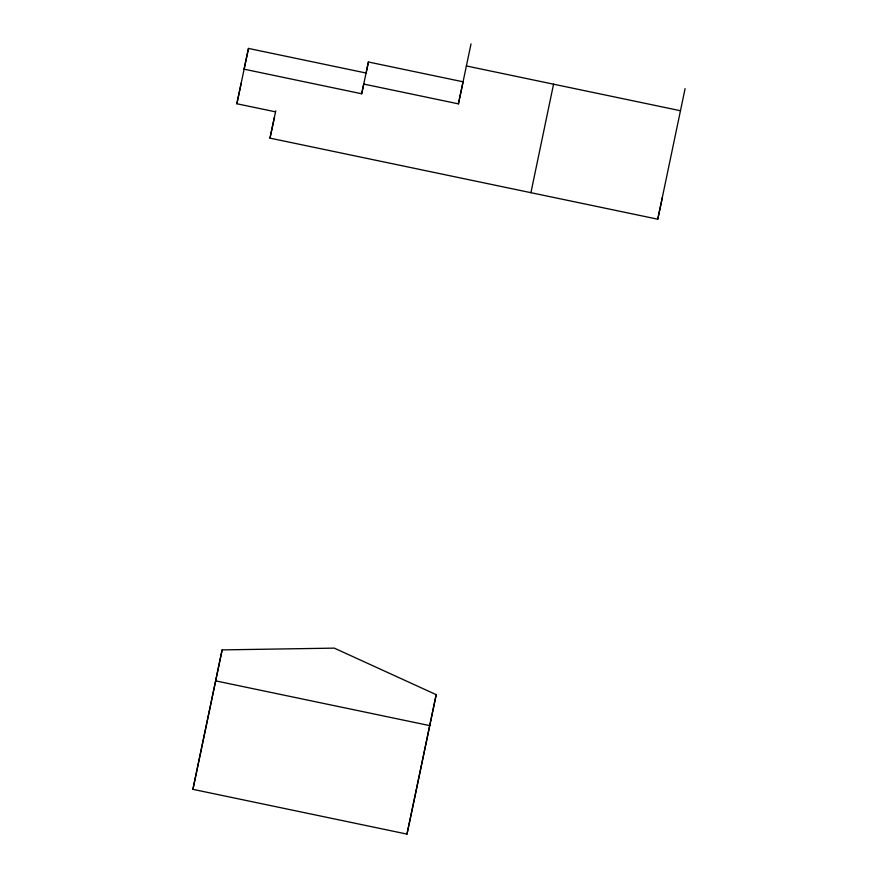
<?xml version="1.0" encoding="UTF-8"?>
<svg xmlns="http://www.w3.org/2000/svg" width="878" height="878" viewBox="0 0 878 878"><rect width="100%" height="100%" fill="white"/><g stroke="black" fill="none" stroke-linecap="round" stroke-linejoin="round"><path stroke-width="1.32" d="M275.483 111.835L236.851 103.758L248.474 48.433L366.104 73.028M662.451 197.155L657.765 219.204L269.985 138.131L275.769 110.826M192.908 789.344L222.134 649.896L334.298 648.129L436.201 694.652L413.56 803.15L406.975 834.1L192.908 789.344L222.134 649.896M361.692 93.77L363.722 84.058L458.426 103.856L463.112 81.808L368.409 61.998L361.692 93.77L244.073 69.175L248.474 48.433M366.192 72.654L368.409 61.998M458.426 103.856L471.025 43.9M530.916 192.688L553.557 84.189M406.975 834.1L436.201 694.652M657.765 219.204L685.092 88.656M236.851 103.758L241.263 83.026M269.985 138.131L274.397 117.4M466.339 65.949L680.406 110.716M215.549 680.845L429.627 725.601"/></g></svg>
